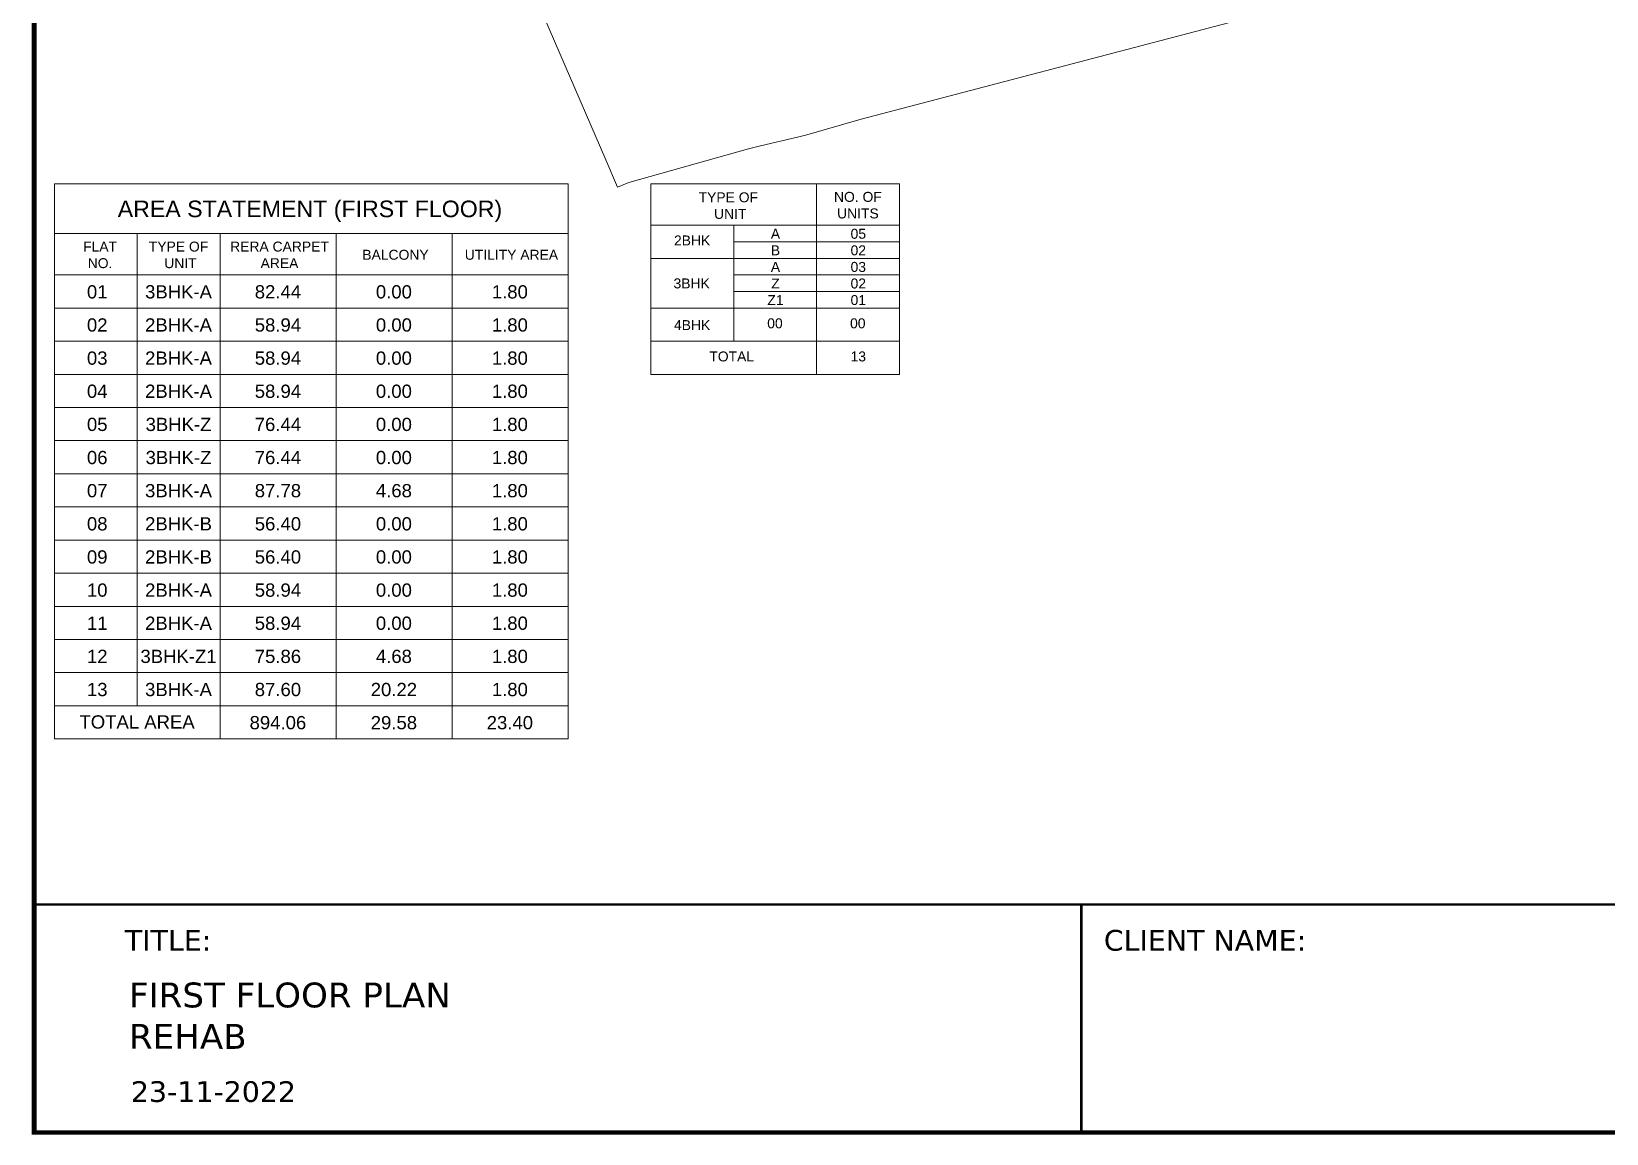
# Model space of a CAD drawing. Header units: inches. Extents: x 27644242 to 29761523, y -859349 to 216979.
# Drawn here: x 29018125 to 29065656, y -446816 to -413564 of the extents above; entities that cross this region are included whole.
import ezdxf

# ---------------------------------------------------------------- set-up
doc = ezdxf.new("R2010")
doc.units = ezdxf.units.IN
doc.header["$MEASUREMENT"] = 0
doc.layers.get('Defpoints').update_dxf_attribs({"color": 8})
for name, color, linetype, lineweight in [('ATA_FORMAT', 7, 'Continuous', 50), ('RVA Site Boundary', 17, 'Continuous', 15), ('WALL', 7, 'Continuous', 20)]:
    doc.layers.add(name, color=color, linetype=linetype, lineweight=lineweight)
doc.layers.add('ATA_FORMAT TEXT', color=7, linetype='Continuous')
doc.layers.add('text', color=7, linetype='Continuous')
doc.styles.add('AMITS', font='arial.ttf')
doc.styles.get("Standard").update_dxf_attribs({"font": 'swiss.ttf'})

msp = doc.modelspace()

# ---------------------------------------------------------------- linework, layer by layer
at = {"layer": 'ATA_FORMAT'}
for p, q in [((29126788.63103345, -439917.9490593233), (29018201.91444784, -439909.7254415748)), ((29049806.60724645, -439909.7659226877, -1.917575e-09), (29049806.26983839, -446738.9174904001, -1.917575e-09))]:
    msp.add_line(p, q, dxfattribs=at)
at = {"layer": 'Defpoints', "linetype": 'Continuous', "const_width": 154.4264220221692}
msp.add_lwpolyline([(29126788.63103535, -372488.9174797086), (29126788.63103345, -446738.9174796788), (29018201.91444784, -446738.9174773691), (29018201.91444974, -372488.9174774063)], close=True, dxfattribs=at)
at = {"layer": 'RVA Site Boundary', "ltscale": 500}
msp.add_lwpolyline([(29070932.88859876, -410308.0795266721), (29062960.88812175, -411033.7384068167), (29062678.0147513, -411093.7706172789), (29062079.53744284, -411235.6448948954), (29043161.03411925, -416212.8531113028), (29041521.18095565, -416678.4495150612), (29041246.03002021, -416755.9566830513), (29040120.06360649, -417017.9141906407), (29039765.28057571, -417099.5542003945), (29036151.91096403, -418115.1075574453), (29035810.52839931, -418262.9762291234), (29035455.61559308, -417440.9915511103), (29030519.30750738, -406008.4099404664), (29023068.89080624, -388913.4438111659), (29018817.65090573, -379303.6748049849), (29026634.91636556, -379201.0622311506), (29043252.83743781, -379036.3209336794), (29049823.32149222, -379095.4983569039), (29057290.08773635, -379073.4779858277), (29071612.37491306, -379078.7764942692)], dxfattribs=at)
at = {"layer": 'WALL', "ltscale": 500}
for p, q in [((29018817.65090573, -418160.3621326881), (29018817.65090573, -434910.0435598618)), ((29018817.65090573, -418160.3621326881), (29034317.65090573, -418160.3621326881)), ((29034317.65090573, -418160.3621326881), (29034317.65090573, -434910.0435598618)), ((29036817.6509062, -418160.3621326881), (29036817.6509062, -423910.3621326881)), ((29036817.6509062, -418160.3621326881), (29044317.6509062, -418160.3621326881)), ((29041817.6509062, -418160.3621326881), (29041817.6509062, -423910.3621326881)), ((29044317.6509062, -418160.3621326881), (29044317.6509062, -423910.3621326881)), ((29018817.65090573, -419660.0435598618), (29034317.65090573, -419660.0435598618)), ((29021317.65090573, -419660.0435598618), (29021317.65090573, -433910.0435598618)), ((29023817.65090573, -419660.0435598618), (29023817.65090573, -434910.0435598618)), ((29027317.65090573, -419660.0435598618), (29027317.65090573, -434910.0435598618)), ((29030817.65090573, -419660.0435598618), (29030817.65090573, -434910.0435598618)), ((29036817.6509062, -419410.3621326881), (29044317.6509062, -419410.3621326881)), ((29039317.6509062, -419410.3621326881), (29039317.6509062, -422910.3621326881)), ((29039317.6509062, -419910.3621326881), (29044317.6509062, -419910.3621326881)), ((29036817.6509062, -420410.3621326881), (29044317.6509062, -420410.3621326881)), ((29018817.65090573, -420910.0435598618), (29034317.65090573, -420910.0435598618)), ((29039317.6509062, -420910.3621326881), (29044317.6509062, -420910.3621326881)), ((29039317.6509062, -421410.3621326881), (29044317.6509062, -421410.3621326881)), ((29018817.65090573, -421910.0435598618), (29034317.65090573, -421910.0435598618)), ((29036817.6509062, -421910.3621326881), (29044317.6509062, -421910.3621326881)), ((29018817.65090573, -422910.0435598618), (29034317.65090573, -422910.0435598618)), ((29036817.6509062, -422910.3621326881), (29044317.6509062, -422910.3621326881)), ((29018817.65090573, -423910.0435598618), (29034317.65090573, -423910.0435598618)), ((29036817.6509062, -423910.3621326881), (29044317.6509062, -423910.3621326881)), ((29018817.65090573, -424910.0435598618), (29034317.65090573, -424910.0435598618)), ((29018817.65090573, -425910.0435598618), (29034317.65090573, -425910.0435598618)), ((29018817.65090573, -426910.0435598618), (29034317.65090573, -426910.0435598618)), ((29018817.65090573, -427910.0435598618), (29034317.65090573, -427910.0435598618)), ((29018817.65090573, -428910.0435598618), (29034317.65090573, -428910.0435598618)), ((29018817.65090573, -429910.0435598618), (29034317.65090573, -429910.0435598618)), ((29018817.65090573, -430910.0435598618), (29034317.65090573, -430910.0435598618)), ((29018817.65090573, -431910.0435598618), (29034317.65090573, -431910.0435598618)), ((29018817.65090573, -432910.0435598618), (29034317.65090573, -432910.0435598618)), ((29018817.65090573, -433910.0435598618), (29034317.65090573, -433910.0435598618)), ((29018817.65090573, -434910.0435598618), (29034317.65090573, -434910.0435598618))]:
    msp.add_line(p, q, dxfattribs=at)

# ---------------------------------------------------------------- texts
at = {"layer": 'ATA_FORMAT TEXT', "ltscale": 10, "attachment_point": 1, "rotation": 359.99716919179184}
for s, width, insert, char_height in [('{\\fVerdana|b0|i0|c0|p34;TITLE:}', 43.03389641996762, (29020941.62433629, -440674.9773013068, -1.917575e-09), 625), ('{\\fVerdana|b0|i0|c0|p34;CLIENT NAME:}', 9651.650664459914, (29050485.84323316, -440675.0185830665, -1.917575e-09), 625), ('{\\fVerdana|b0|i0|c0|p34;FIRST FLOOR PLAN\\PREHAB}', 22530.57236035541, (29021066.62433629, -442261.0580232737, -1.917575e-09), 750), ('{\\fVerdana|b0|i0|c0|p34;23-11-2022}', 25.6002801094013, (29021124.67486387, -445238.9833845047, -1.917575e-09), 625)]:
    msp.add_mtext_dynamic_manual_height_columns(s, width=width, gutter_width=9.687955009770244, heights=[0], dxfattribs=dict(at, insert=insert, char_height=char_height))
at = {"layer": 'text', "ltscale": 100, "attachment_point": 1, "style": 'AMITS'}
for s, insert, char_height, width in [('AREA STATEMENT (FIRST FLOOR)', (29020726.84192139, -418666.0160903555), 500, 15316.49951249361), ('\\pxqc;TYPE OF\\P\\pt2; UNIT', (29036967.24734245, -418417.2522577153), 300, 4374.280071698129), ('\\pxqc;NO. OF UNITS', (29042099.36345766, -418403.790723396), 300, 1930.349796574563), ('\\pxqc;A', (29037923.9447955, -419517.1749738061), 300, 5305.349526595324), ('\\pxqc;05', (29040423.9447955, -419517.1749738061), 300, 5305.349526595324), ('\\pxqc;FLAT \\PNO.', (29019228.59418655, -419903.4721505697), 300, 1930.349796574563), ('\\pxqc;TYPE OF\\P\\pt2; UNIT', (29021467.24734198, -419903.4721505697), 300, 2189.063659064472), ('\\pxqc;RERA CARPET \\PAREA', (29023982.63210689, -419903.4721505697), 300, 3252.524869401008), ('\\pxqc;BALCONY', (29027482.63210689, -420150.6175070063), 300, 3252.524869401008), ('\\pxqc;UTILITY AREA', (29030982.63210689, -420150.6175070063), 300, 3252.524869401008), ('\\pxqc;2BHK', (29036658.56057055, -419719.0979884267), 300, 2805.349526595324), ('\\pxqc;B', (29037923.9447955, -420017.1749738061), 300, 5305.349526595324), ('\\pxqc;02', (29040423.9447955, -420017.1749738061), 300, 5305.349526595324), ('\\pxqc;A', (29037923.9447955, -420517.1749738061), 300, 5305.349526595324), ('\\pxqc;03', (29040423.9447955, -420517.1749738061), 300, 5305.349526595324), ('\\pxqc;3BHK', (29036645.09903624, -421015.2517432036), 300, 2805.349526595324), ('\\pxqc;Z', (29037923.9447955, -421017.1749738061), 300, 5305.349526595324), ('\\pxqc;02', (29040423.9447955, -421017.1749738061), 300, 5305.349526595324), ('\\pxqc;01', (29019143.17580517, -421218.7794156005), 400, 1930.349796574563), ('\\pxqc;3BHK-A', (29021158.56057008, -421218.7794156005), 400, 2805.349526595324), ('\\pxqc;82.44', (29024158.56057008, -421218.7794156005), 400, 2805.349526595324), ('\\pxqc;0.00', (29027658.56057008, -421218.7794156005), 400, 2805.349526595324), ('\\pxqc;1.80', (29031158.56057008, -421218.7794156005), 400, 2805.349526595324), ('\\pxqc;Z1', (29037923.9447955, -421517.1749738061), 300, 5305.349526595324), ('\\pxqc;01', (29040423.9447955, -421517.1749738061), 300, 5305.349526595324), ('\\pxqc;02', (29019143.17580517, -422218.7794156005), 400, 1930.349796574563), ('\\pxqc;2BHK-A', (29021158.56057008, -422218.7794156005), 400, 2805.349526595324), ('\\pxqc;58.94', (29024158.56057008, -422218.7794156005), 400, 2805.349526595324), ('\\pxqc;0.00', (29027658.56057008, -422218.7794156005), 400, 2805.349526595324), ('\\pxqc;1.80', (29031158.56057008, -422218.7794156005), 400, 2805.349526595324), ('\\pxqc;4BHK', (29036658.56057055, -422272.9441256589), 300, 2805.349526595324), ('\\pxqc;00', (29039158.56057055, -422219.0979884267), 300, 2805.349526595324), ('\\pxqc;00', (29041658.56057055, -422219.0979884267), 300, 2805.349526595324), ('\\pxqc;03', (29019143.17580517, -423218.7794156005), 400, 1930.349796574563), ('\\pxqc;2BHK-A', (29021158.56057008, -423218.7794156005), 400, 2805.349526595324), ('\\pxqc;58.94', (29024158.56057008, -423218.7794156005), 400, 2805.349526595324), ('\\pxqc;0.00', (29027658.56057008, -423218.7794156005), 400, 2805.349526595324), ('\\pxqc;1.80', (29031158.56057008, -423218.7794156005), 400, 2805.349526595324), ('\\pxqc;TOTAL', (29037853.27174039, -423219.0979884267), 300, 2805.349526595324), ('\\pxqc;{\\C1;13}', (29040423.9447955, -423219.0979884267), 300, 5305.349526595324), ('\\pxqc;04', (29019143.17580517, -424218.7794156005), 400, 1930.349796574563), ('\\pxqc;2BHK-A', (29021158.56057008, -424218.7794156005), 400, 2805.349526595324), ('\\pxqc;58.94', (29024158.56057008, -424218.7794156005), 400, 2805.349526595324), ('\\pxqc;0.00', (29027658.56057008, -424218.7794156005), 400, 2805.349526595324), ('\\pxqc;1.80', (29031158.56057008, -424218.7794156005), 400, 2805.349526595324), ('\\pxqc;05', (29019143.17580517, -425218.7794156005), 400, 1930.349796574563), ('\\pxqc;3BHK-Z', (29021158.56057008, -425218.7794156005), 400, 2805.349526595324), ('\\pxqc;76.44', (29024158.56057008, -425218.7794156005), 400, 2805.349526595324), ('\\pxqc;0.00', (29027658.56057008, -425218.7794156005), 400, 2805.349526595324), ('\\pxqc;1.80', (29031158.56057008, -425218.7794156005), 400, 2805.349526595324), ('\\pxqc;06', (29019143.17580517, -426218.7794156005), 400, 1930.349796574563), ('\\pxqc;3BHK-Z', (29021158.56057008, -426218.7794156005), 400, 2805.349526595324), ('\\pxqc;76.44', (29024158.56057008, -426218.7794156005), 400, 2805.349526595324), ('\\pxqc;0.00', (29027658.56057008, -426218.7794156005), 400, 2805.349526595324), ('\\pxqc;1.80', (29031158.56057008, -426218.7794156005), 400, 2805.349526595324), ('\\pxqc;07', (29019143.17580517, -427218.7794156005), 400, 1930.349796574563), ('\\pxqc;3BHK-A', (29021158.56057008, -427218.7794156005), 400, 2805.349526595324), ('\\pxqc;87.78', (29024158.56057008, -427218.7794156005), 400, 2805.349526595324), ('\\pxqc;4.68', (29027658.56057008, -427218.7794156005), 400, 2805.349526595324), ('\\pxqc;1.80', (29031158.56057008, -427218.7794156005), 400, 2805.349526595324), ('\\pxqc;08', (29019143.17580517, -428218.7794156005), 400, 1930.349796574563), ('\\pxqc;2BHK-B', (29021158.56057008, -428218.7794156005), 400, 2805.349526595324), ('\\pxqc;56.40', (29024158.56057008, -428218.7794156005), 400, 2805.349526595324), ('\\pxqc;0.00', (29027658.56057008, -428218.7794156005), 400, 2805.349526595324), ('\\pxqc;1.80', (29031158.56057008, -428218.7794156005), 400, 2805.349526595324), ('\\pxqc;09', (29019143.17580517, -429218.7794156005), 400, 1930.349796574563), ('\\pxqc;2BHK-B', (29021158.56057008, -429218.7794156005), 400, 2805.349526595324), ('\\pxqc;56.40', (29024158.56057008, -429218.7794156005), 400, 2805.349526595324), ('\\pxqc;0.00', (29027658.56057008, -429218.7794156005), 400, 2805.349526595324), ('\\pxqc;1.80', (29031158.56057008, -429218.7794156005), 400, 2805.349526595324), ('\\pxqc;10', (29019143.17580517, -430218.7794156005), 400, 1930.349796574563), ('\\pxqc;2BHK-A', (29021158.56057008, -430218.7794156005), 400, 2805.349526595324), ('\\pxqc;58.94', (29024158.56057008, -430218.7794156005), 400, 2805.349526595324), ('\\pxqc;0.00', (29027658.56057008, -430218.7794156005), 400, 2805.349526595324), ('\\pxqc;1.80', (29031158.56057008, -430218.7794156005), 400, 2805.349526595324), ('\\pxqc;11', (29019143.17580517, -431218.7794156005), 400, 1930.349796574563), ('\\pxqc;2BHK-A', (29021158.56057008, -431218.7794156005), 400, 2805.349526595324), ('\\pxqc;58.94', (29024158.56057008, -431218.7794156005), 400, 2805.349526595324), ('\\pxqc;0.00', (29027658.56057008, -431218.7794156005), 400, 2805.349526595324), ('\\pxqc;1.80', (29031158.56057008, -431218.7794156005), 400, 2805.349526595324), ('\\pxqc;12', (29019143.17580517, -432218.7794156005), 400, 1930.349796574563), ('\\pxqc;3BHK-Z1', (29021158.56057008, -432218.7794156005), 400, 2805.349526595324), ('\\pxqc;75.86', (29024158.56057008, -432218.7794156005), 400, 2805.349526595324), ('\\pxqc;4.68', (29027658.56057008, -432218.7794156005), 400, 2805.349526595324), ('\\pxqc;1.80', (29031158.56057008, -432218.7794156005), 400, 2805.349526595324), ('\\pxqc;13', (29019143.17580517, -433218.7794156005), 400, 1930.349796574563), ('\\pxqc;3BHK-A', (29021158.56057008, -433218.7794156005), 400, 2805.349526595324), ('\\pxqc;87.60', (29024158.56057008, -433218.7794156005), 400, 2805.349526595324), ('\\pxqc;20.22', (29027658.56057008, -433218.7794156005), 400, 2805.349526595324), ('\\pxqc;1.80', (29031158.56057008, -433218.7794156005), 400, 2805.349526595324), ('\\pxqc;TOTAL AREA', (29018335.48374669, -434197.2409607076), 400, 5949.963940951973), ('\\pxqc;894.06', (29024158.56057008, -434218.7794156005), 400, 2805.349526595324), ('\\pxqc;29.58', (29027658.56057008, -434218.7794156005), 400, 2805.349526595324), ('\\pxqc;23.40', (29031158.56057008, -434218.7794156005), 400, 2805.349526595324)]:
    msp.add_mtext(s, dxfattribs=dict(at, insert=insert, char_height=char_height, width=width))

doc.saveas('drawing.dxf')
